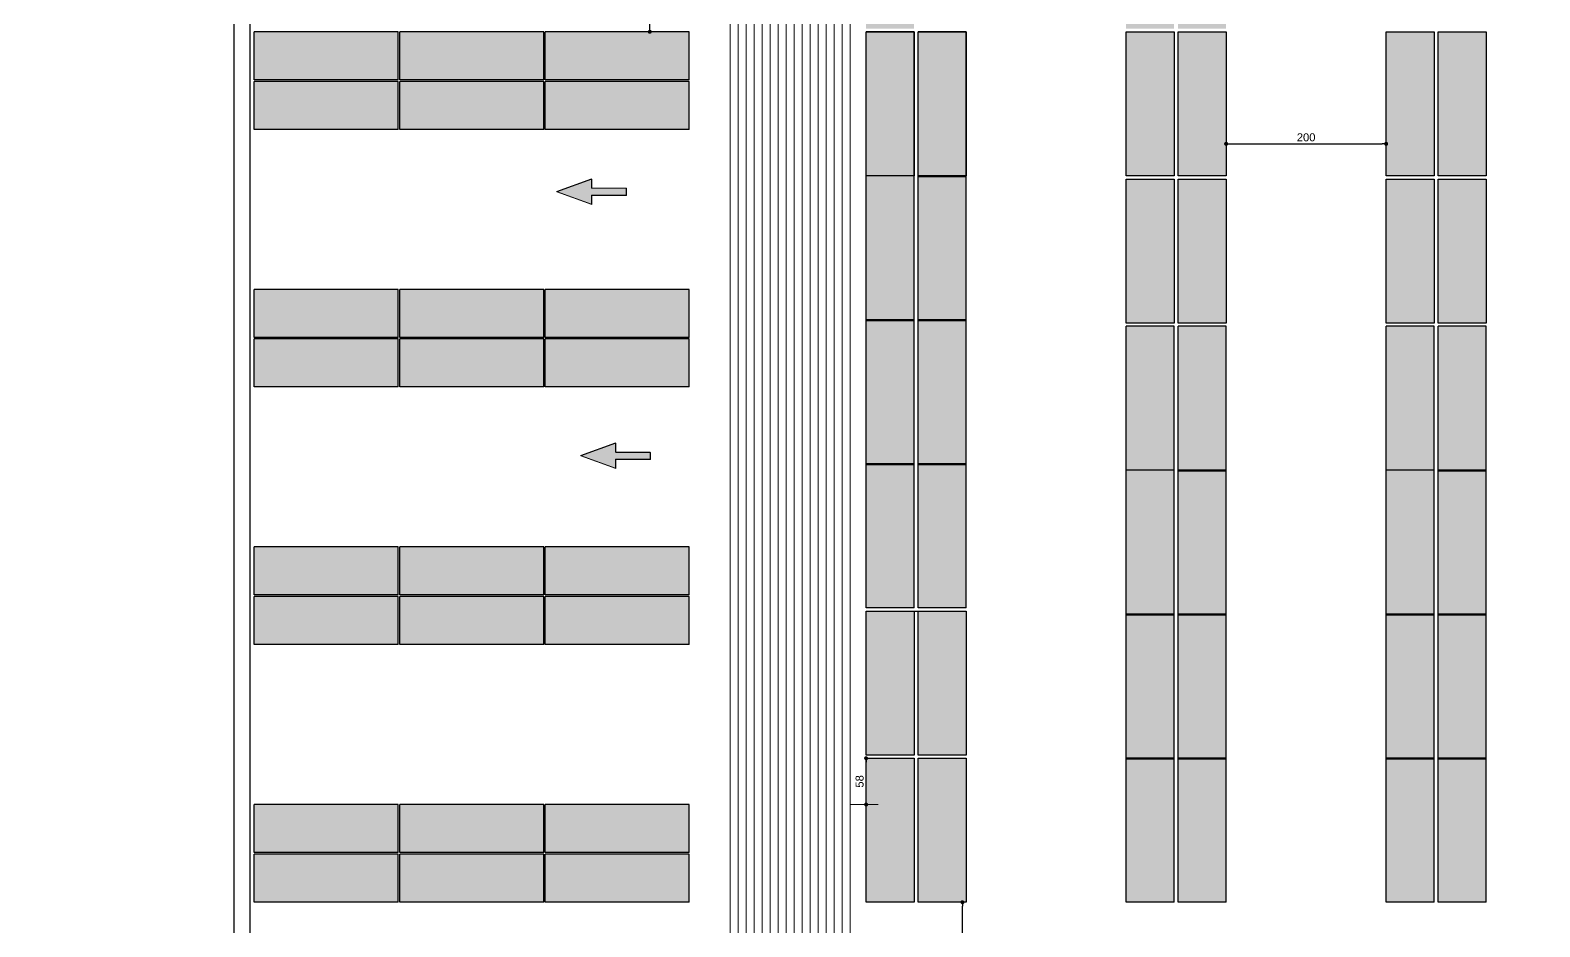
# Model space of a CAD drawing. Header units: centimetres. Extents: x 370416 to 395283, y 44791 to 69658.
# Drawn here: x 377364 to 379251, y 58647 to 59767 of the extents above; entities that cross this region are included whole.
import ezdxf

# ---------------------------------------------------------------- set-up
doc = ezdxf.new("R2010")
doc.units = ezdxf.units.CM
doc.header["$PDMODE"] = 2
doc.header["$PDSIZE"] = -10
doc.layers.add('D RACK', color=7, linetype='Continuous')
doc.layers.add('LVI_FLOOR BEDS - GENERAL', color=254, linetype='Continuous')
doc.layers.add('SPN-DIM', color=8, linetype='Continuous', lineweight=15)
doc.styles.add('TREE', font='arial.ttf')
doc.dimstyles.new('arc', dxfattribs={"dimtxt": 10, "dimasz": 5, "dimexe": 15, "dimexo": 2.5, "dimgap": 3, "dimtad": 1, "dimdec": 0, "dimzin": 0, "dimtxsty": 'TREE', "dimblk": 'DOT', "dimcen": 15, "dimdle": 0.5, "dimclrd": 256, "dimclre": 8, "dimclrt": 256, "dimadec": 0, "dimazin": 0, "dimtfac": 1, "dimtdec": 0, "dimtofl": 0, "dimtmove": 1, "dimatfit": 0, "dimldrblk": 'DOT', "dimfxl": 20, "dimfxlon": 1, "dimtolj": 1, "dimtzin": 0, "dimlwd": -1, "dimlwe": 0, "dimarcsym": 0})

# ---------------------------------------------------------------- blocks, each defined once
blk = doc.blocks.new('_Dot')
at = {"color": 0, "linetype": 'ByBlock', "lineweight": -2}
blk.add_line((-0.5, 0), (-1, 0), dxfattribs=at)
at = {"color": 0, "linetype": 'ByBlock', "lineweight": -3, "const_width": 0.5}
blk.add_lwpolyline([(-0.25, 0, 1), (0.25, 0, 1)], format="xyb", close=True, dxfattribs=at)
blk = doc.blocks.new('*D330')
at = {"color": 8, "lineweight": 0, "transparency": 16777216}
for p, q in [((378531.1, 58677.4), (378514, 58677.4)), ((378531.1, 58529.9), (378514, 58529.9))]:
    blk.add_line(p, q, dxfattribs=at)
at = {"transparency": 16777216}
blk.add_line((378529, 58534.9), (378529, 58672.4), dxfattribs=at)
at = {"layer": 'Defpoints', "color": 0, "transparency": 16777216}
for p in [(378529, 58677.4), (378533.6, 58677.4), (378533.6, 58529.9)]:
    blk.add_point(p, dxfattribs=at)
at = {"transparency": 16777216, "xscale": 5, "yscale": 5, "zscale": 5}
for p, rotation in [((378529, 58677.4), 90), ((378529, 58529.9), 270)]:
    blk.add_blockref('_Dot', p, dxfattribs=dict(at, rotation=rotation))
at = {"transparency": 16777216, "insert": (378520.9, 58603.6), "char_height": 10, "attachment_point": 5, "rotation": 90, "style": 'TREE'}
blk.add_mtext('\\A1;150', dxfattribs=at)
blk = doc.blocks.new('*D331')
at = {"color": 8, "lineweight": 0, "transparency": 16777216}
for p, q in [((378158.2, 59965.5), (378123.2, 59965.5)), ((378158.2, 59765.5), (378123.2, 59765.5))]:
    blk.add_line(p, q, dxfattribs=at)
at = {"transparency": 16777216}
blk.add_line((378138.2, 59770.5), (378138.2, 59960.5), dxfattribs=at)
at = {"layer": 'Defpoints', "color": 0, "transparency": 16777216}
for p in [(378138.2, 59965.5), (378187.6, 59965.5), (378187.6, 59765.5)]:
    blk.add_point(p, dxfattribs=at)
at = {"transparency": 16777216, "xscale": 5, "yscale": 5, "zscale": 5}
for p, rotation in [((378138.2, 59965.5), 90), ((378138.2, 59765.5), 270)]:
    blk.add_blockref('_Dot', p, dxfattribs=dict(at, rotation=rotation))
at = {"transparency": 16777216, "insert": (378130.1, 59865.5), "char_height": 10, "attachment_point": 5, "rotation": 90, "style": 'TREE'}
blk.add_mtext('\\A1;200', dxfattribs=at)
blk = doc.blocks.new('*D333')
at = {"color": 8, "lineweight": 0, "transparency": 16777216}
for p, q in [((378408.6, 58857.4), (378423.6, 58857.4)), ((378388.6, 58799.5), (378423.6, 58799.5))]:
    blk.add_line(p, q, dxfattribs=at)
at = {"transparency": 16777216}
blk.add_line((378408.6, 58804.5), (378408.6, 58852.4), dxfattribs=at)
at = {"layer": 'Defpoints', "color": 0, "transparency": 16777216}
for p in [(378408.6, 58857.4), (378408.6, 58857.4), (378187.6, 58799.5)]:
    blk.add_point(p, dxfattribs=at)
at = {"transparency": 16777216, "xscale": 5, "yscale": 5, "zscale": 5}
for p, rotation in [((378408.6, 58857.4), 90), ((378408.6, 58799.5), 270)]:
    blk.add_blockref('_Dot', p, dxfattribs=dict(at, rotation=rotation))
at = {"transparency": 16777216, "insert": (378400.5, 58828.5), "char_height": 10, "attachment_point": 5, "rotation": 90, "style": 'TREE'}
blk.add_mtext('\\A1;58', dxfattribs=at)
blk = doc.blocks.new('*D339')
at = {"color": 8, "lineweight": 0, "transparency": 16777216}
for p, q in [((378858.6, 59605.4), (378858.6, 59640.4)), ((379058.6, 59605.4), (379058.6, 59640.4))]:
    blk.add_line(p, q, dxfattribs=at)
at = {"transparency": 16777216}
blk.add_line((378863.6, 59625.4), (379053.6, 59625.4), dxfattribs=at)
at = {"layer": 'Defpoints', "color": 0, "transparency": 16777216}
for p in [(379058.6, 59625.4), (378858.6, 59585.4), (379058.6, 59585.4)]:
    blk.add_point(p, dxfattribs=at)
at = {"transparency": 16777216, "xscale": 5, "yscale": 5, "zscale": 5, "rotation": 180}
blk.add_blockref('_Dot', (378858.6, 59625.4), dxfattribs=at)
at = {"transparency": 16777216, "xscale": 5, "yscale": 5, "zscale": 5}
blk.add_blockref('_Dot', (379058.6, 59625.4), dxfattribs=at)
at = {"transparency": 16777216, "insert": (378958.6, 59633.5), "char_height": 10, "attachment_point": 5, "style": 'TREE'}
blk.add_mtext('\\A1;200', dxfattribs=at)

msp = doc.modelspace()

# ---------------------------------------------------------------- hatches: boundary and pattern name
at = {"layer": 'D RACK', "lineweight": -3, "true_color": 0x4554a5, "transparency": 33554483}
h = msp.add_hatch(color=175, dxfattribs=at)
h.dxf.hatch_style = 1
h.paths.add_polyline_path([(377823.6, 60087.5), (377643.6, 60087.5), (377643.6, 60027.5), (377823.6, 60027.5)])
h.paths.add_polyline_path([(378005.6, 60087.5), (377825.6, 60087.5), (377825.6, 60027.5), (378005.6, 60027.5)])
h.paths.add_polyline_path([(378187.6, 60087.5), (378007.6, 60087.5), (378007.6, 60027.5), (378187.6, 60027.5)])
h.paths.add_polyline_path([(378187.6, 60025.5), (378007.6, 60025.5), (378007.6, 59965.5), (378187.6, 59965.5)])
h.paths.add_polyline_path([(378005.6, 60025.5), (377825.6, 60025.5), (377825.6, 59965.5), (378005.6, 59965.5)])
h.paths.add_polyline_path([(377823.6, 60025.5), (377643.6, 60025.5), (377643.6, 59965.5), (377823.6, 59965.5)])
h.paths.add_polyline_path([(377823.6, 59765.5), (377643.6, 59765.5), (377643.6, 59705.5), (377823.6, 59705.5)])
h.paths.add_polyline_path([(378005.6, 59765.5), (377825.6, 59765.5), (377825.6, 59705.5), (378005.6, 59705.5)])
h.paths.add_polyline_path([(378187.6, 59765.5), (378007.6, 59765.5), (378007.6, 59705.5), (378187.6, 59705.5)])
h.paths.add_polyline_path([(378187.6, 59703.5), (378007.6, 59703.5), (378007.6, 59643.5), (378187.6, 59643.5)])
h.paths.add_polyline_path([(378005.6, 59703.5), (377825.6, 59703.5), (377825.6, 59643.5), (378005.6, 59643.5)])
h.paths.add_polyline_path([(377823.6, 59703.5), (377643.6, 59703.5), (377643.6, 59643.5), (377823.6, 59643.5)])
h.paths.add_polyline_path([(377823.6, 59443.5), (377643.6, 59443.5), (377643.6, 59383.5), (377823.6, 59383.5)])
h.paths.add_polyline_path([(378005.6, 59443.5), (377825.6, 59443.5), (377825.6, 59383.5), (378005.6, 59383.5)])
h.paths.add_polyline_path([(378187.6, 59443.5), (378007.6, 59443.5), (378007.6, 59383.5), (378187.6, 59383.5)])
h.paths.add_polyline_path([(378187.6, 59381.5), (378007.6, 59381.5), (378007.6, 59321.5), (378187.6, 59321.5)])
h.paths.add_polyline_path([(378005.6, 59381.5), (377825.6, 59381.5), (377825.6, 59321.5), (378005.6, 59321.5)])
h.paths.add_polyline_path([(377823.6, 59381.5), (377643.6, 59381.5), (377643.6, 59321.5), (377823.6, 59321.5)])
h.paths.add_polyline_path([(377823.6, 59121.5), (377643.6, 59121.5), (377643.6, 59061.5), (377823.6, 59061.5)])
h.paths.add_polyline_path([(378005.6, 59121.5), (377825.6, 59121.5), (377825.6, 59061.5), (378005.6, 59061.5)])
h.paths.add_polyline_path([(378187.6, 59121.5), (378007.6, 59121.5), (378007.6, 59061.5), (378187.6, 59061.5)])
h.paths.add_polyline_path([(378187.6, 59059.5), (378007.6, 59059.5), (378007.6, 58999.5), (378187.6, 58999.5)])
h.paths.add_polyline_path([(378005.6, 59059.5), (377825.6, 59059.5), (377825.6, 58999.5), (378005.6, 58999.5)])
h.paths.add_polyline_path([(377823.6, 59059.5), (377643.6, 59059.5), (377643.6, 58999.5), (377823.6, 58999.5)])
h.paths.add_polyline_path([(377823.6, 58799.5), (377643.6, 58799.5), (377643.6, 58739.5), (377823.6, 58739.5)])
h.paths.add_polyline_path([(378005.6, 58799.5), (377825.6, 58799.5), (377825.6, 58739.5), (378005.6, 58739.5)])
h.paths.add_polyline_path([(378187.6, 58799.5), (378007.6, 58799.5), (378007.6, 58739.5), (378187.6, 58739.5)])
h.paths.add_polyline_path([(378187.6, 58737.5), (378007.6, 58737.5), (378007.6, 58677.5), (378187.6, 58677.5)])
h.paths.add_polyline_path([(378005.6, 58737.5), (377825.6, 58737.5), (377825.6, 58677.5), (378005.6, 58677.5)])
h.paths.add_polyline_path([(377823.6, 58737.5), (377643.6, 58737.5), (377643.6, 58677.5), (377823.6, 58677.5)])
h.paths.add_polyline_path([(377823.6, 58477.5), (377643.6, 58477.5), (377643.6, 58417.5), (377823.6, 58417.5)])
h.paths.add_polyline_path([(377823.6, 58415.5), (377643.6, 58415.5), (377643.6, 58355.5), (377823.6, 58355.5)])
h.paths.add_polyline_path([(378005.6, 58477.5), (377825.6, 58477.5), (377825.6, 58417.5), (378005.6, 58417.5)])
h.paths.add_polyline_path([(378005.6, 58415.5), (377825.6, 58415.5), (377825.6, 58355.5), (378005.6, 58355.5)])
h.paths.add_polyline_path([(378187.6, 58415.5), (378007.6, 58415.5), (378007.6, 58355.5), (378187.6, 58355.5)])
h.paths.add_polyline_path([(378187.6, 58477.5), (378007.6, 58477.5), (378007.6, 58417.5), (378187.6, 58417.5)])
h.paths.add_polyline_path([(378187.6, 58155.5), (378007.6, 58155.5), (378007.6, 58095.5), (378187.6, 58095.5)])
h.paths.add_polyline_path([(378005.6, 58155.5), (377825.6, 58155.5), (377825.6, 58095.5), (378005.6, 58095.5)])
h.paths.add_polyline_path([(377823.6, 58155.5), (377643.6, 58155.5), (377643.6, 58095.5), (377823.6, 58095.5)])
h.paths.add_polyline_path([(377823.6, 58093.5), (377643.6, 58093.5), (377643.6, 58033.5), (377823.6, 58033.5)])
h.paths.add_polyline_path([(378005.6, 58093.5), (377825.6, 58093.5), (377825.6, 58033.5), (378005.6, 58033.5)])
h.paths.add_polyline_path([(378187.6, 58093.5), (378007.6, 58093.5), (378007.6, 58033.5), (378187.6, 58033.5)])
h.paths.add_polyline_path([(378187.6, 57833.5), (378007.6, 57833.5), (378007.6, 57773.5), (378187.6, 57773.5)])
h.paths.add_polyline_path([(378005.6, 57833.5), (377825.6, 57833.5), (377825.6, 57773.5), (378005.6, 57773.5)])
h.paths.add_polyline_path([(377823.6, 57833.5), (377643.6, 57833.5), (377643.6, 57773.5), (377823.6, 57773.5)])
h = msp.add_hatch(color=175, dxfattribs=at)
h.dxf.hatch_style = 1
h.paths.add_polyline_path([(378468.6, 59949.4), (378408.6, 59949.4), (378408.6, 59769.4), (378468.6, 59769.4)])
h.paths.add_polyline_path([(378468.6, 58857.4), (378408.6, 58857.4), (378408.6, 58677.4), (378468.6, 58677.4)])
h.paths.add_polyline_path([(378533.6, 58857.4), (378473.6, 58857.4), (378473.6, 58677.4), (378533.6, 58677.4)])
h.paths.add_polyline_path([(378533.6, 59041.4), (378473.6, 59041.4), (378473.6, 58861.4), (378533.6, 58861.4)])
h.paths.add_polyline_path([(378468.6, 59041.4), (378408.6, 59041.4), (378408.6, 58861.4), (378468.6, 58861.4)])
h = msp.add_hatch(color=175, dxfattribs=at)
h.dxf.hatch_style = 1
h.paths.add_polyline_path([(378793.6, 59889.4), (378733.6, 59889.4), (378733.6, 59769.4), (378793.6, 59769.4)])
h.paths.add_polyline_path([(378858.6, 59889.4), (378798.6, 59889.4), (378798.6, 59769.4), (378858.6, 59769.4)])
h.paths.add_polyline_path([(378793.6, 59765.4), (378733.6, 59765.4), (378733.6, 59585.4), (378793.6, 59585.4)])
h.paths.add_polyline_path([(378858.6, 59765.4), (378798.6, 59765.4), (378798.6, 59585.4), (378858.6, 59585.4)])
h.paths.add_polyline_path([(378793.6, 59581.4), (378733.6, 59581.4), (378733.6, 59401.4), (378793.6, 59401.4)])
h.paths.add_polyline_path([(378858.6, 59581.4), (378798.6, 59581.4), (378798.6, 59401.4), (378858.6, 59401.4)])
h = msp.add_hatch(color=175, dxfattribs=at)
h.dxf.hatch_style = 1
h.paths.add_polyline_path([(378468.6, 59765.4), (378408.6, 59765.4), (378408.6, 59585.4), (378468.6, 59585.4)])
h.paths.add_polyline_path([(378533.6, 59765.4), (378473.6, 59765.4), (378473.6, 59585.4), (378533.6, 59585.4)])
h.paths.add_polyline_path([(378468.6, 59585.4), (378408.6, 59585.4), (378408.6, 59405.4), (378468.6, 59405.4)])
h.paths.add_polyline_path([(378533.6, 59584.1), (378473.6, 59584.1), (378473.6, 59405.4), (378533.6, 59405.4)])
h.paths.add_polyline_path([(378468.6, 59404.1), (378408.6, 59404.1), (378408.6, 59225.4), (378468.6, 59225.4)])
h.paths.add_polyline_path([(378533.6, 59404.1), (378473.6, 59404.1), (378473.6, 59225.4), (378533.6, 59225.4)])
h.paths.add_polyline_path([(378468.6, 59224.1), (378408.6, 59224.1), (378408.6, 59045.4), (378468.6, 59045.4)])
h.paths.add_polyline_path([(378533.6, 59224.1), (378473.6, 59224.1), (378473.6, 59045.4), (378533.6, 59045.4)])
h = msp.add_hatch(color=175, dxfattribs=at)
h.dxf.hatch_style = 1
h.paths.add_polyline_path([(379183.6, 59581.4), (379123.6, 59581.4), (379123.6, 59401.4), (379183.6, 59401.4)])
h.paths.add_polyline_path([(379118.6, 59581.4), (379058.6, 59581.4), (379058.6, 59401.4), (379118.6, 59401.4)])
h.paths.add_polyline_path([(379183.6, 59765.4), (379123.6, 59765.4), (379123.6, 59585.4), (379183.6, 59585.4)])
h.paths.add_polyline_path([(379118.6, 59765.4), (379058.6, 59765.4), (379058.6, 59585.4), (379118.6, 59585.4)])
h = msp.add_hatch(color=175, dxfattribs=at)
h.dxf.hatch_style = 1
h.paths.add_polyline_path([(378793.6, 59397.4), (378733.6, 59397.4), (378733.6, 59217.4), (378793.6, 59217.4)])
h.paths.add_polyline_path([(378858.6, 59397.4), (378798.6, 59397.4), (378798.6, 59217.4), (378858.6, 59217.4)])
h.paths.add_polyline_path([(378793.6, 59217.4), (378733.6, 59217.4), (378733.6, 59037.4), (378793.6, 59037.4)])
h.paths.add_polyline_path([(378858.6, 59216.1), (378798.6, 59216.1), (378798.6, 59037.4), (378858.6, 59037.4)])
h.paths.add_polyline_path([(378793.6, 59036.1), (378733.6, 59036.1), (378733.6, 58857.4), (378793.6, 58857.4)])
h.paths.add_polyline_path([(378858.6, 59036.1), (378798.6, 59036.1), (378798.6, 58857.4), (378858.6, 58857.4)])
h.paths.add_polyline_path([(378793.6, 58856.1), (378733.6, 58856.1), (378733.6, 58677.4), (378793.6, 58677.4)])
h.paths.add_polyline_path([(378858.6, 58856.1), (378798.6, 58856.1), (378798.6, 58677.4), (378858.6, 58677.4)])
h = msp.add_hatch(color=175, dxfattribs=at)
h.dxf.hatch_style = 1
h.paths.add_polyline_path([(379118.6, 59397.4), (379058.6, 59397.4), (379058.6, 59217.4), (379118.6, 59217.4)])
h.paths.add_polyline_path([(379183.6, 59397.4), (379123.6, 59397.4), (379123.6, 59217.4), (379183.6, 59217.4)])
h.paths.add_polyline_path([(379118.6, 59217.4), (379058.6, 59217.4), (379058.6, 59037.4), (379118.6, 59037.4)])
h.paths.add_polyline_path([(379183.6, 59216.1), (379123.6, 59216.1), (379123.6, 59037.4), (379183.6, 59037.4)])
h.paths.add_polyline_path([(379118.6, 59036.1), (379058.6, 59036.1), (379058.6, 58857.4), (379118.6, 58857.4)])
h.paths.add_polyline_path([(379183.6, 59036.1), (379123.6, 59036.1), (379123.6, 58857.4), (379183.6, 58857.4)])
h.paths.add_polyline_path([(379118.6, 58856.1), (379058.6, 58856.1), (379058.6, 58677.4), (379118.6, 58677.4)])
h.paths.add_polyline_path([(379183.6, 58856.1), (379123.6, 58856.1), (379123.6, 58677.4), (379183.6, 58677.4)])
at = {"layer": 'LVI_FLOOR BEDS - GENERAL', "lineweight": -3, "transparency": 33554508}
h = msp.add_hatch(color=1, dxfattribs=at)
h.dxf.hatch_style = 1
h.paths.add_polyline_path([(378108.6, 59570.2), (378108.6, 59561.2), (378065.5, 59561.2), (378065.5, 59550), (378021.5, 59565.7), (378065.5, 59581.5), (378065.5, 59570.2)])
h = msp.add_hatch(color=1, dxfattribs=at)
h.dxf.hatch_style = 1
h.paths.add_polyline_path([(378108.6, 59570.2), (378108.6, 59561.2), (378065.5, 59561.2), (378065.5, 59550), (378021.5, 59565.7), (378065.5, 59581.5), (378065.5, 59570.2)])
h = msp.add_hatch(color=1, dxfattribs=at)
h.dxf.hatch_style = 1
h.paths.add_polyline_path([(378108.6, 59570.2), (378108.6, 59561.2), (378065.5, 59561.2), (378065.5, 59550), (378021.5, 59565.7), (378065.5, 59581.5), (378065.5, 59570.2)])
h = msp.add_hatch(color=1, dxfattribs=at)
h.dxf.hatch_style = 1
h.paths.add_polyline_path([(378108.6, 59570.2), (378108.6, 59561.2), (378065.5, 59561.2), (378065.5, 59550), (378021.5, 59565.7), (378065.5, 59581.5), (378065.5, 59570.2)])
h = msp.add_hatch(color=1, dxfattribs=at)
h.dxf.hatch_style = 1
h.paths.add_polyline_path([(378109, 59569.8), (378109, 59560.8), (378065.9, 59560.8), (378065.9, 59549.6), (378021.9, 59565.3), (378065.9, 59581.1), (378065.9, 59569.8)])
h = msp.add_hatch(color=1, dxfattribs=at)
h.dxf.hatch_style = 1
h.paths.add_polyline_path([(378109, 59569.8), (378109, 59560.8), (378065.9, 59560.8), (378065.9, 59549.6), (378021.9, 59565.3), (378065.9, 59581.1), (378065.9, 59569.8)])
h = msp.add_hatch(color=1, dxfattribs=at)
h.dxf.hatch_style = 1
h.paths.add_polyline_path([(378109, 59569.8), (378109, 59560.8), (378065.9, 59560.8), (378065.9, 59549.6), (378021.9, 59565.3), (378065.9, 59581.1), (378065.9, 59569.8)])
h = msp.add_hatch(color=1, dxfattribs=at)
h.dxf.hatch_style = 1
h.paths.add_polyline_path([(378109, 59569.8), (378109, 59560.8), (378065.9, 59560.8), (378065.9, 59549.6), (378021.9, 59565.3), (378065.9, 59581.1), (378065.9, 59569.8)])
h = msp.add_hatch(color=1, dxfattribs=at)
h.dxf.hatch_style = 1
h.paths.add_polyline_path([(378138.6, 59240.2), (378138.6, 59231.2), (378095.5, 59231.2), (378095.5, 59220), (378051.5, 59235.7), (378095.5, 59251.5), (378095.5, 59240.2)])
h = msp.add_hatch(color=1, dxfattribs=at)
h.dxf.hatch_style = 1
h.paths.add_polyline_path([(378138.6, 59240.2), (378138.6, 59231.2), (378095.5, 59231.2), (378095.5, 59220), (378051.5, 59235.7), (378095.5, 59251.5), (378095.5, 59240.2)])
h = msp.add_hatch(color=1, dxfattribs=at)
h.dxf.hatch_style = 1
h.paths.add_polyline_path([(378138.6, 59240.2), (378138.6, 59231.2), (378095.5, 59231.2), (378095.5, 59220), (378051.5, 59235.7), (378095.5, 59251.5), (378095.5, 59240.2)])
h = msp.add_hatch(color=1, dxfattribs=at)
h.dxf.hatch_style = 1
h.paths.add_polyline_path([(378138.6, 59240.2), (378138.6, 59231.2), (378095.5, 59231.2), (378095.5, 59220), (378051.5, 59235.7), (378095.5, 59251.5), (378095.5, 59240.2)])
h = msp.add_hatch(color=1, dxfattribs=at)
h.dxf.hatch_style = 1
h.paths.add_polyline_path([(378139, 59239.8), (378139, 59230.8), (378095.9, 59230.8), (378095.9, 59219.6), (378051.9, 59235.3), (378095.9, 59251.1), (378095.9, 59239.8)])
h = msp.add_hatch(color=1, dxfattribs=at)
h.dxf.hatch_style = 1
h.paths.add_polyline_path([(378139, 59239.8), (378139, 59230.8), (378095.9, 59230.8), (378095.9, 59219.6), (378051.9, 59235.3), (378095.9, 59251.1), (378095.9, 59239.8)])
h = msp.add_hatch(color=1, dxfattribs=at)
h.dxf.hatch_style = 1
h.paths.add_polyline_path([(378139, 59239.8), (378139, 59230.8), (378095.9, 59230.8), (378095.9, 59219.6), (378051.9, 59235.3), (378095.9, 59251.1), (378095.9, 59239.8)])
h = msp.add_hatch(color=1, dxfattribs=at)
h.dxf.hatch_style = 1
h.paths.add_polyline_path([(378139, 59239.8), (378139, 59230.8), (378095.9, 59230.8), (378095.9, 59219.6), (378051.9, 59235.3), (378095.9, 59251.1), (378095.9, 59239.8)])

# ---------------------------------------------------------------- linework, layer by layer
for p, q in [((377618.6, 57748.5), (377618.6, 60342.4)), ((377638.6, 57768.5), (377638.6, 60318.2)), ((377638.6, 57768.5), (377638.6, 60318.2)), ((377823.6, 59765.5), (377643.6, 59765.5)), ((377643.6, 59705.5), (377643.6, 59765.5)), ((377823.6, 59705.5), (377823.6, 59765.5)), ((378005.6, 59765.5), (377825.6, 59765.5)), ((377825.6, 59705.5), (377825.6, 59765.5)), ((378005.6, 59705.5), (378005.6, 59765.5)), ((378187.6, 59765.5), (378007.6, 59765.5)), ((378007.6, 59705.5), (378007.6, 59765.5)), ((378187.6, 59705.5), (378187.6, 59765.5)), ((378408.6, 59045.4), (378408.6, 59765.4)), ((378408.6, 59045.4), (378408.6, 59765.4)), ((378468.6, 59765.4), (378408.6, 59765.4)), ((378408.6, 59045.4), (378408.6, 59765.4)), ((378408.6, 59045.4), (378408.6, 59765.4)), ((378468.6, 59765.4), (378408.6, 59765.4)), ((378468.6, 59045.4), (378468.6, 59765.4)), ((378468.6, 59045.4), (378468.6, 59765.4)), ((378468.6, 59045.4), (378468.6, 59765.4)), ((378468.6, 59045.4), (378468.6, 59765.4)), ((378473.6, 59045.4), (378473.6, 59765.4)), ((378473.6, 59045.4), (378473.6, 59765.4)), ((378473.6, 59045.4), (378473.6, 59765.4)), ((378533.6, 59765.4), (378473.6, 59765.4)), ((378473.6, 59045.4), (378473.6, 59765.4)), ((378533.6, 59765.4), (378473.6, 59765.4)), ((378473.6, 59045.4), (378473.6, 59765.4)), ((378473.6, 59045.4), (378473.6, 59765.4)), ((378473.6, 59045.4), (378473.6, 59765.4)), ((378533.6, 59765.4), (378473.6, 59765.4)), ((378473.6, 59045.4), (378473.6, 59765.4)), ((378533.6, 59765.4), (378473.6, 59765.4)), ((378533.6, 59045.4), (378533.6, 59765.4)), ((378533.6, 59045.4), (378533.6, 59765.4)), ((378533.6, 59045.4), (378533.6, 59765.4)), ((378533.6, 59045.4), (378533.6, 59765.4)), ((378533.6, 59045.4), (378533.6, 59765.4)), ((378533.6, 59045.4), (378533.6, 59765.4)), ((378533.6, 59045.4), (378533.6, 59765.4)), ((378533.6, 59045.4), (378533.6, 59765.4)), ((377823.6, 59705.5), (377643.6, 59705.5)), ((377823.6, 59703.5), (377643.6, 59703.5)), ((377643.6, 59643.5), (377643.6, 59703.5)), ((377823.6, 59643.5), (377823.6, 59703.5)), ((378005.6, 59705.5), (377825.6, 59705.5)), ((378005.6, 59703.5), (377825.6, 59703.5)), ((377825.6, 59643.5), (377825.6, 59703.5)), ((378005.6, 59643.5), (378005.6, 59703.5)), ((378187.6, 59705.5), (378007.6, 59705.5)), ((378187.6, 59703.5), (378007.6, 59703.5)), ((378007.6, 59643.5), (378007.6, 59703.5)), ((378187.6, 59643.5), (378187.6, 59703.5)), ((377823.6, 59643.5), (377643.6, 59643.5)), ((378005.6, 59643.5), (377825.6, 59643.5)), ((378187.6, 59643.5), (378007.6, 59643.5)), ((378468.6, 59585.4), (378408.6, 59585.4)), ((378468.6, 59585.4), (378408.6, 59585.4)), ((378533.6, 59585.4), (378473.6, 59585.4)), ((378533.6, 59585.4), (378473.6, 59585.4)), ((378533.6, 59585.4), (378473.6, 59585.4)), ((378533.6, 59585.4), (378473.6, 59585.4)), ((378533.6, 59584.1), (378473.6, 59584.1)), ((378533.6, 59584.1), (378473.6, 59584.1)), ((378533.6, 59584.1), (378473.6, 59584.1)), ((377823.6, 59443.5), (377643.6, 59443.5)), ((377643.6, 59383.5), (377643.6, 59443.5)), ((377823.6, 59383.5), (377823.6, 59443.5)), ((378005.6, 59443.5), (377825.6, 59443.5)), ((377825.6, 59383.5), (377825.6, 59443.5)), ((378005.6, 59383.5), (378005.6, 59443.5)), ((378187.6, 59443.5), (378007.6, 59443.5)), ((378007.6, 59383.5), (378007.6, 59443.5)), ((378187.6, 59383.5), (378187.6, 59443.5)), ((378468.6, 59405.4), (378408.6, 59405.4)), ((378468.6, 59405.4), (378408.6, 59405.4)), ((378468.6, 59404.1), (378408.6, 59404.1)), ((378468.6, 59404.1), (378408.6, 59404.1)), ((378533.6, 59405.4), (378473.6, 59405.4)), ((378533.6, 59405.4), (378473.6, 59405.4)), ((378533.6, 59405.4), (378473.6, 59405.4)), ((378533.6, 59405.4), (378473.6, 59405.4)), ((378533.6, 59404.1), (378473.6, 59404.1)), ((378533.6, 59404.1), (378473.6, 59404.1)), ((378533.6, 59404.1), (378473.6, 59404.1)), ((378533.6, 59404.1), (378473.6, 59404.1)), ((377823.6, 59383.5), (377643.6, 59383.5)), ((377823.6, 59381.5), (377643.6, 59381.5)), ((377643.6, 59321.5), (377643.6, 59381.5)), ((377823.6, 59321.5), (377823.6, 59381.5)), ((378005.6, 59383.5), (377825.6, 59383.5)), ((378005.6, 59381.5), (377825.6, 59381.5)), ((377825.6, 59321.5), (377825.6, 59381.5)), ((378005.6, 59321.5), (378005.6, 59381.5)), ((378187.6, 59383.5), (378007.6, 59383.5)), ((378187.6, 59381.5), (378007.6, 59381.5)), ((378007.6, 59321.5), (378007.6, 59381.5)), ((378187.6, 59321.5), (378187.6, 59381.5)), ((378733.6, 58677.4), (378733.6, 59397.4)), ((378733.6, 58677.4), (378733.6, 59397.4)), ((378793.6, 59397.4), (378733.6, 59397.4)), ((378733.6, 58677.4), (378733.6, 59397.4)), ((378733.6, 58677.4), (378733.6, 59397.4)), ((378793.6, 59397.4), (378733.6, 59397.4)), ((378793.6, 58677.4), (378793.6, 59397.4)), ((378793.6, 58677.4), (378793.6, 59397.4)), ((378793.6, 58677.4), (378793.6, 59397.4)), ((378793.6, 58677.4), (378793.6, 59397.4)), ((378798.6, 58677.4), (378798.6, 59397.4)), ((378798.6, 58677.4), (378798.6, 59397.4)), ((378798.6, 58677.4), (378798.6, 59397.4)), ((378858.6, 59397.4), (378798.6, 59397.4)), ((378798.6, 58677.4), (378798.6, 59397.4)), ((378858.6, 59397.4), (378798.6, 59397.4)), ((378798.6, 58677.4), (378798.6, 59397.4)), ((378798.6, 58677.4), (378798.6, 59397.4)), ((378798.6, 58677.4), (378798.6, 59397.4)), ((378858.6, 59397.4), (378798.6, 59397.4)), ((378798.6, 58677.4), (378798.6, 59397.4)), ((378858.6, 59397.4), (378798.6, 59397.4)), ((378858.6, 58677.4), (378858.6, 59397.4)), ((378858.6, 58677.4), (378858.6, 59397.4)), ((378858.6, 58677.4), (378858.6, 59397.4)), ((378858.6, 58677.4), (378858.6, 59397.4)), ((378858.6, 58677.4), (378858.6, 59397.4)), ((378858.6, 58677.4), (378858.6, 59397.4)), ((378858.6, 58677.4), (378858.6, 59397.4)), ((378858.6, 58677.4), (378858.6, 59397.4)), ((379058.6, 58677.4), (379058.6, 59397.4)), ((379058.6, 58677.4), (379058.6, 59397.4)), ((379118.6, 59397.4), (379058.6, 59397.4)), ((379058.6, 58677.4), (379058.6, 59397.4)), ((379058.6, 58677.4), (379058.6, 59397.4)), ((379118.6, 59397.4), (379058.6, 59397.4)), ((379118.6, 58677.4), (379118.6, 59397.4)), ((379118.6, 58677.4), (379118.6, 59397.4)), ((379118.6, 58677.4), (379118.6, 59397.4)), ((379118.6, 58677.4), (379118.6, 59397.4)), ((379123.6, 58677.4), (379123.6, 59397.4)), ((379123.6, 58677.4), (379123.6, 59397.4)), ((379123.6, 58677.4), (379123.6, 59397.4)), ((379183.6, 59397.4), (379123.6, 59397.4)), ((379123.6, 58677.4), (379123.6, 59397.4)), ((379183.6, 59397.4), (379123.6, 59397.4)), ((379123.6, 58677.4), (379123.6, 59397.4)), ((379123.6, 58677.4), (379123.6, 59397.4)), ((379123.6, 58677.4), (379123.6, 59397.4)), ((379183.6, 59397.4), (379123.6, 59397.4)), ((379123.6, 58677.4), (379123.6, 59397.4)), ((379183.6, 59397.4), (379123.6, 59397.4)), ((379183.6, 58677.4), (379183.6, 59397.4)), ((379183.6, 58677.4), (379183.6, 59397.4)), ((379183.6, 58677.4), (379183.6, 59397.4)), ((379183.6, 58677.4), (379183.6, 59397.4)), ((379183.6, 58677.4), (379183.6, 59397.4)), ((379183.6, 58677.4), (379183.6, 59397.4)), ((379183.6, 58677.4), (379183.6, 59397.4)), ((379183.6, 58677.4), (379183.6, 59397.4)), ((377823.6, 59321.5), (377643.6, 59321.5)), ((378005.6, 59321.5), (377825.6, 59321.5)), ((378187.6, 59321.5), (378007.6, 59321.5)), ((378468.6, 59225.4), (378408.6, 59225.4)), ((378468.6, 59225.4), (378408.6, 59225.4)), ((378468.6, 59224.1), (378408.6, 59224.1)), ((378468.6, 59224.1), (378408.6, 59224.1)), ((378533.6, 59225.4), (378473.6, 59225.4)), ((378533.6, 59225.4), (378473.6, 59225.4)), ((378533.6, 59225.4), (378473.6, 59225.4)), ((378533.6, 59225.4), (378473.6, 59225.4)), ((378533.6, 59224.1), (378473.6, 59224.1)), ((378533.6, 59224.1), (378473.6, 59224.1)), ((378533.6, 59224.1), (378473.6, 59224.1)), ((378533.6, 59224.1), (378473.6, 59224.1)), ((378793.6, 59217.4), (378733.6, 59217.4)), ((378793.6, 59217.4), (378733.6, 59217.4)), ((378858.6, 59217.4), (378798.6, 59217.4)), ((378858.6, 59217.4), (378798.6, 59217.4)), ((378858.6, 59217.4), (378798.6, 59217.4)), ((378858.6, 59217.4), (378798.6, 59217.4)), ((378858.6, 59216.1), (378798.6, 59216.1)), ((378858.6, 59216.1), (378798.6, 59216.1)), ((378858.6, 59216.1), (378798.6, 59216.1)), ((379118.6, 59217.4), (379058.6, 59217.4)), ((379118.6, 59217.4), (379058.6, 59217.4)), ((379183.6, 59217.4), (379123.6, 59217.4)), ((379183.6, 59217.4), (379123.6, 59217.4)), ((379183.6, 59217.4), (379123.6, 59217.4)), ((379183.6, 59217.4), (379123.6, 59217.4)), ((379183.6, 59216.1), (379123.6, 59216.1)), ((379183.6, 59216.1), (379123.6, 59216.1)), ((379183.6, 59216.1), (379123.6, 59216.1)), ((377823.6, 59121.5), (377643.6, 59121.5)), ((377643.6, 59061.5), (377643.6, 59121.5)), ((377823.6, 59061.5), (377823.6, 59121.5)), ((378005.6, 59121.5), (377825.6, 59121.5)), ((377825.6, 59061.5), (377825.6, 59121.5)), ((378005.6, 59061.5), (378005.6, 59121.5)), ((378187.6, 59121.5), (378007.6, 59121.5)), ((378007.6, 59061.5), (378007.6, 59121.5)), ((378187.6, 59061.5), (378187.6, 59121.5)), ((377823.6, 59061.5), (377643.6, 59061.5)), ((378005.6, 59061.5), (377825.6, 59061.5)), ((378187.6, 59061.5), (378007.6, 59061.5)), ((377823.6, 59059.5), (377643.6, 59059.5)), ((377643.6, 58999.5), (377643.6, 59059.5)), ((377823.6, 58999.5), (377823.6, 59059.5)), ((378005.6, 59059.5), (377825.6, 59059.5)), ((377825.6, 58999.5), (377825.6, 59059.5)), ((378005.6, 58999.5), (378005.6, 59059.5)), ((378187.6, 59059.5), (378007.6, 59059.5)), ((378007.6, 58999.5), (378007.6, 59059.5)), ((378187.6, 58999.5), (378187.6, 59059.5)), ((378468.6, 59045.4), (378408.6, 59045.4)), ((378468.6, 59045.4), (378408.6, 59045.4)), ((378408.6, 59041.4), (378516.1, 59041.4)), ((378533.6, 59045.4), (378473.6, 59045.4)), ((378533.6, 59045.4), (378473.6, 59045.4)), ((378533.6, 59045.4), (378473.6, 59045.4)), ((378533.6, 59045.4), (378473.6, 59045.4)), ((378793.6, 59037.4), (378733.6, 59037.4)), ((378793.6, 59037.4), (378733.6, 59037.4)), ((378793.6, 59036.1), (378733.6, 59036.1)), ((378793.6, 59036.1), (378733.6, 59036.1)), ((378858.6, 59037.4), (378798.6, 59037.4)), ((378858.6, 59037.4), (378798.6, 59037.4)), ((378858.6, 59037.4), (378798.6, 59037.4)), ((378858.6, 59037.4), (378798.6, 59037.4)), ((378858.6, 59036.1), (378798.6, 59036.1)), ((378858.6, 59036.1), (378798.6, 59036.1)), ((378858.6, 59036.1), (378798.6, 59036.1)), ((378858.6, 59036.1), (378798.6, 59036.1)), ((379118.6, 59037.4), (379058.6, 59037.4)), ((379118.6, 59037.4), (379058.6, 59037.4)), ((379118.6, 59036.1), (379058.6, 59036.1)), ((379118.6, 59036.1), (379058.6, 59036.1)), ((379183.6, 59037.4), (379123.6, 59037.4)), ((379183.6, 59037.4), (379123.6, 59037.4)), ((379183.6, 59037.4), (379123.6, 59037.4)), ((379183.6, 59037.4), (379123.6, 59037.4)), ((379183.6, 59036.1), (379123.6, 59036.1)), ((379183.6, 59036.1), (379123.6, 59036.1)), ((379183.6, 59036.1), (379123.6, 59036.1)), ((379183.6, 59036.1), (379123.6, 59036.1)), ((377823.6, 58999.5), (377643.6, 58999.5)), ((378005.6, 58999.5), (377825.6, 58999.5)), ((378187.6, 58999.5), (378007.6, 58999.5)), ((378793.6, 58857.4), (378733.6, 58857.4)), ((378793.6, 58857.4), (378733.6, 58857.4)), ((378793.6, 58856.1), (378733.6, 58856.1)), ((378793.6, 58856.1), (378733.6, 58856.1)), ((378858.6, 58857.4), (378798.6, 58857.4)), ((378858.6, 58857.4), (378798.6, 58857.4)), ((378858.6, 58857.4), (378798.6, 58857.4)), ((378858.6, 58857.4), (378798.6, 58857.4)), ((378858.6, 58856.1), (378798.6, 58856.1)), ((378858.6, 58856.1), (378798.6, 58856.1)), ((378858.6, 58856.1), (378798.6, 58856.1)), ((378858.6, 58856.1), (378798.6, 58856.1)), ((379118.6, 58857.4), (379058.6, 58857.4)), ((379118.6, 58857.4), (379058.6, 58857.4)), ((379118.6, 58856.1), (379058.6, 58856.1)), ((379118.6, 58856.1), (379058.6, 58856.1)), ((379183.6, 58857.4), (379123.6, 58857.4)), ((379183.6, 58857.4), (379123.6, 58857.4)), ((379183.6, 58857.4), (379123.6, 58857.4)), ((379183.6, 58857.4), (379123.6, 58857.4)), ((379183.6, 58856.1), (379123.6, 58856.1)), ((379183.6, 58856.1), (379123.6, 58856.1)), ((379183.6, 58856.1), (379123.6, 58856.1)), ((379183.6, 58856.1), (379123.6, 58856.1)), ((377823.6, 58799.5), (377643.6, 58799.5)), ((377643.6, 58739.5), (377643.6, 58799.5)), ((377823.6, 58739.5), (377823.6, 58799.5)), ((378005.6, 58799.5), (377825.6, 58799.5)), ((377825.6, 58739.5), (377825.6, 58799.5)), ((378005.6, 58739.5), (378005.6, 58799.5)), ((378187.6, 58799.5), (378007.6, 58799.5)), ((378007.6, 58739.5), (378007.6, 58799.5)), ((378187.6, 58739.5), (378187.6, 58799.5)), ((377823.6, 58739.5), (377643.6, 58739.5)), ((378005.6, 58739.5), (377825.6, 58739.5)), ((378187.6, 58739.5), (378007.6, 58739.5)), ((377823.6, 58737.5), (377643.6, 58737.5)), ((377643.6, 58677.5), (377643.6, 58737.5)), ((377823.6, 58677.5), (377823.6, 58737.5)), ((378005.6, 58737.5), (377825.6, 58737.5)), ((377825.6, 58677.5), (377825.6, 58737.5)), ((378005.6, 58677.5), (378005.6, 58737.5)), ((378187.6, 58737.5), (378007.6, 58737.5)), ((378007.6, 58677.5), (378007.6, 58737.5)), ((378187.6, 58677.5), (378187.6, 58737.5)), ((377823.6, 58677.5), (377643.6, 58677.5)), ((378005.6, 58677.5), (377825.6, 58677.5)), ((378187.6, 58677.5), (378007.6, 58677.5)), ((378793.6, 58677.4), (378733.6, 58677.4)), ((378793.6, 58677.4), (378733.6, 58677.4)), ((378858.6, 58677.4), (378798.6, 58677.4)), ((378858.6, 58677.4), (378798.6, 58677.4)), ((378858.6, 58677.4), (378798.6, 58677.4)), ((378858.6, 58677.4), (378798.6, 58677.4)), ((379118.6, 58677.4), (379058.6, 58677.4)), ((379118.6, 58677.4), (379058.6, 58677.4)), ((379183.6, 58677.4), (379123.6, 58677.4)), ((379183.6, 58677.4), (379123.6, 58677.4)), ((379183.6, 58677.4), (379123.6, 58677.4)), ((379183.6, 58677.4), (379123.6, 58677.4))]:
    msp.add_line(p, q)
for points in [[(378408.6, 59765.4), (378408.6, 59765.4), (378468.6, 59765.4), (378468.6, 59585.4), (378408.6, 59585.4), (378408.6, 59765.4)], [(378473.6, 59765.4), (378473.6, 59765.4), (378533.6, 59765.4), (378533.6, 59585.4), (378473.6, 59585.4), (378473.6, 59765.4)], [(378733.6, 59765.4), (378733.6, 59765.4), (378793.6, 59765.4), (378793.6, 59585.4), (378733.6, 59585.4), (378733.6, 59765.4)], [(378798.6, 59765.4), (378798.6, 59765.4), (378858.6, 59765.4), (378858.6, 59585.4), (378798.6, 59585.4), (378798.6, 59765.4)], [(379058.6, 59765.4), (379058.6, 59765.4), (379118.6, 59765.4), (379118.6, 59585.4), (379058.6, 59585.4), (379058.6, 59765.4)], [(379123.6, 59765.4), (379123.6, 59765.4), (379183.6, 59765.4), (379183.6, 59585.4), (379123.6, 59585.4), (379123.6, 59765.4)], [(378733.6, 59581.4), (378733.6, 59581.4), (378793.6, 59581.4), (378793.6, 59401.4), (378733.6, 59401.4), (378733.6, 59581.4)], [(378798.6, 59581.4), (378798.6, 59581.4), (378858.6, 59581.4), (378858.6, 59401.4), (378798.6, 59401.4), (378798.6, 59581.4)], [(379058.6, 59581.4), (379058.6, 59581.4), (379118.6, 59581.4), (379118.6, 59401.4), (379058.6, 59401.4), (379058.6, 59581.4)], [(379123.6, 59581.4), (379123.6, 59581.4), (379183.6, 59581.4), (379183.6, 59401.4), (379123.6, 59401.4), (379123.6, 59581.4)], [(378408.6, 59041.4), (378408.6, 59041.4), (378468.6, 59041.4), (378468.6, 58861.4), (378408.6, 58861.4), (378408.6, 59041.4)], [(378473.6, 59041.4), (378473.6, 59041.4), (378533.6, 59041.4), (378533.6, 58861.4), (378473.6, 58861.4), (378473.6, 59041.4)], [(378408.6, 58857.4), (378408.6, 58857.4), (378468.6, 58857.4), (378468.6, 58677.4), (378408.6, 58677.4), (378408.6, 58857.4)], [(378473.6, 58857.4), (378473.6, 58857.4), (378533.6, 58857.4), (378533.6, 58677.4), (378473.6, 58677.4), (378473.6, 58857.4)]]:
    msp.add_lwpolyline(points)
msp.add_circle((382849.7, 57224.7), 12433.5)
at = {"layer": 'D RACK', "color": 251, "lineweight": 9, "true_color": 0x636466}
for p, q in [((378238.6, 57557.9), (378238.6, 60070)), ((378248.6, 60070), (378248.6, 57557.9)), ((378258.6, 60070), (378258.6, 57557.9)), ((378268.6, 60070), (378268.6, 57557.9)), ((378278.6, 60070), (378278.6, 57557.9)), ((378278.6, 60070), (378278.6, 57557.9)), ((378288.6, 60070), (378288.6, 57557.9)), ((378298.6, 60070), (378298.6, 57557.9)), ((378308.6, 60070), (378308.6, 57557.9)), ((378318.6, 60070), (378318.6, 57557.9)), ((378328.6, 60070), (378328.6, 57557.9)), ((378328.6, 60070), (378328.6, 57557.9)), ((378338.6, 60070), (378338.6, 57557.9)), ((378348.6, 60070), (378348.6, 57557.9)), ((378358.6, 60070), (378358.6, 57557.9)), ((378368.6, 60070), (378368.6, 57557.9)), ((378378.6, 60070), (378378.6, 57557.9)), ((378388.6, 60070), (378388.6, 57557.9)), ((378388.6, 60070), (378388.6, 57557.9))]:
    msp.add_line(p, q, dxfattribs=at)
at = {"layer": 'SPN-DIM', "color": 251, "true_color": 0x636466}
for points in [[(378108.6, 59570.2), (378108.6, 59561.2), (378065.5, 59561.2), (378065.5, 59550), (378021.5, 59565.7), (378065.5, 59581.5), (378065.5, 59570.2), (378108.6, 59570.2)], [(378108.6, 59570.2), (378108.6, 59561.2), (378065.5, 59561.2), (378065.5, 59550), (378021.5, 59565.7), (378065.5, 59581.5), (378065.5, 59570.2), (378108.6, 59570.2)], [(378108.6, 59570.2), (378108.6, 59561.2), (378065.5, 59561.2), (378065.5, 59550), (378021.5, 59565.7), (378065.5, 59581.5), (378065.5, 59570.2), (378108.6, 59570.2)], [(378108.6, 59570.2), (378108.6, 59561.2), (378065.5, 59561.2), (378065.5, 59550), (378021.5, 59565.7), (378065.5, 59581.5), (378065.5, 59570.2), (378108.6, 59570.2)], [(378109, 59569.8), (378109, 59560.8), (378065.9, 59560.8), (378065.9, 59549.6), (378021.9, 59565.3), (378065.9, 59581.1), (378065.9, 59569.8), (378109, 59569.8)], [(378109, 59569.8), (378109, 59560.8), (378065.9, 59560.8), (378065.9, 59549.6), (378021.9, 59565.3), (378065.9, 59581.1), (378065.9, 59569.8), (378109, 59569.8)], [(378109, 59569.8), (378109, 59560.8), (378065.9, 59560.8), (378065.9, 59549.6), (378021.9, 59565.3), (378065.9, 59581.1), (378065.9, 59569.8), (378109, 59569.8)], [(378109, 59569.8), (378109, 59560.8), (378065.9, 59560.8), (378065.9, 59549.6), (378021.9, 59565.3), (378065.9, 59581.1), (378065.9, 59569.8), (378109, 59569.8)], [(378138.6, 59240.2), (378138.6, 59231.2), (378095.5, 59231.2), (378095.5, 59220), (378051.5, 59235.7), (378095.5, 59251.5), (378095.5, 59240.2), (378138.6, 59240.2)], [(378138.6, 59240.2), (378138.6, 59231.2), (378095.5, 59231.2), (378095.5, 59220), (378051.5, 59235.7), (378095.5, 59251.5), (378095.5, 59240.2), (378138.6, 59240.2)], [(378138.6, 59240.2), (378138.6, 59231.2), (378095.5, 59231.2), (378095.5, 59220), (378051.5, 59235.7), (378095.5, 59251.5), (378095.5, 59240.2), (378138.6, 59240.2)], [(378138.6, 59240.2), (378138.6, 59231.2), (378095.5, 59231.2), (378095.5, 59220), (378051.5, 59235.7), (378095.5, 59251.5), (378095.5, 59240.2), (378138.6, 59240.2)], [(378139, 59239.8), (378139, 59230.8), (378095.9, 59230.8), (378095.9, 59219.6), (378051.9, 59235.3), (378095.9, 59251.1), (378095.9, 59239.8), (378139, 59239.8)], [(378139, 59239.8), (378139, 59230.8), (378095.9, 59230.8), (378095.9, 59219.6), (378051.9, 59235.3), (378095.9, 59251.1), (378095.9, 59239.8), (378139, 59239.8)], [(378139, 59239.8), (378139, 59230.8), (378095.9, 59230.8), (378095.9, 59219.6), (378051.9, 59235.3), (378095.9, 59251.1), (378095.9, 59239.8), (378139, 59239.8)], [(378139, 59239.8), (378139, 59230.8), (378095.9, 59230.8), (378095.9, 59219.6), (378051.9, 59235.3), (378095.9, 59251.1), (378095.9, 59239.8), (378139, 59239.8)]]:
    msp.add_lwpolyline(points, dxfattribs=at)

# ---------------------------------------------------------------- dimensions: what is measured, and where the dimension line sits
for base, p1, p2, picture, middle in [((378138.2, 59965.5), (378187.6, 59765.5), (378187.6, 59965.5), '*D331', (378130.1, 59865.5)), ((378408.6, 58857.4), (378187.6, 58799.5), (378408.6, 58857.4), '*D333', (378400.5, 58828.5))]:
    dim = msp.add_linear_dim(base=base, p1=p1, p2=p2, angle=90, dimstyle='arc')
    dim.commit()
    dim.dimension.update_dxf_attribs({"geometry": picture, "text_midpoint": middle})
dim = msp.add_linear_dim(base=(379058.6, 59625.4), p1=(378858.6, 59585.4), p2=(379058.6, 59585.4), dimstyle='arc')
dim.commit()
dim.dimension.update_dxf_attribs({"geometry": '*D339', "text_midpoint": (378958.6, 59633.5)})
dim = msp.add_linear_dim(base=(378529, 58677.4), p1=(378533.6, 58529.9), p2=(378533.6, 58677.4), angle=90, text='150', dimstyle='arc')
dim.commit()
dim.dimension.update_dxf_attribs({"geometry": '*D330', "text_midpoint": (378520.9, 58603.6)})

doc.saveas('drawing.dxf')
